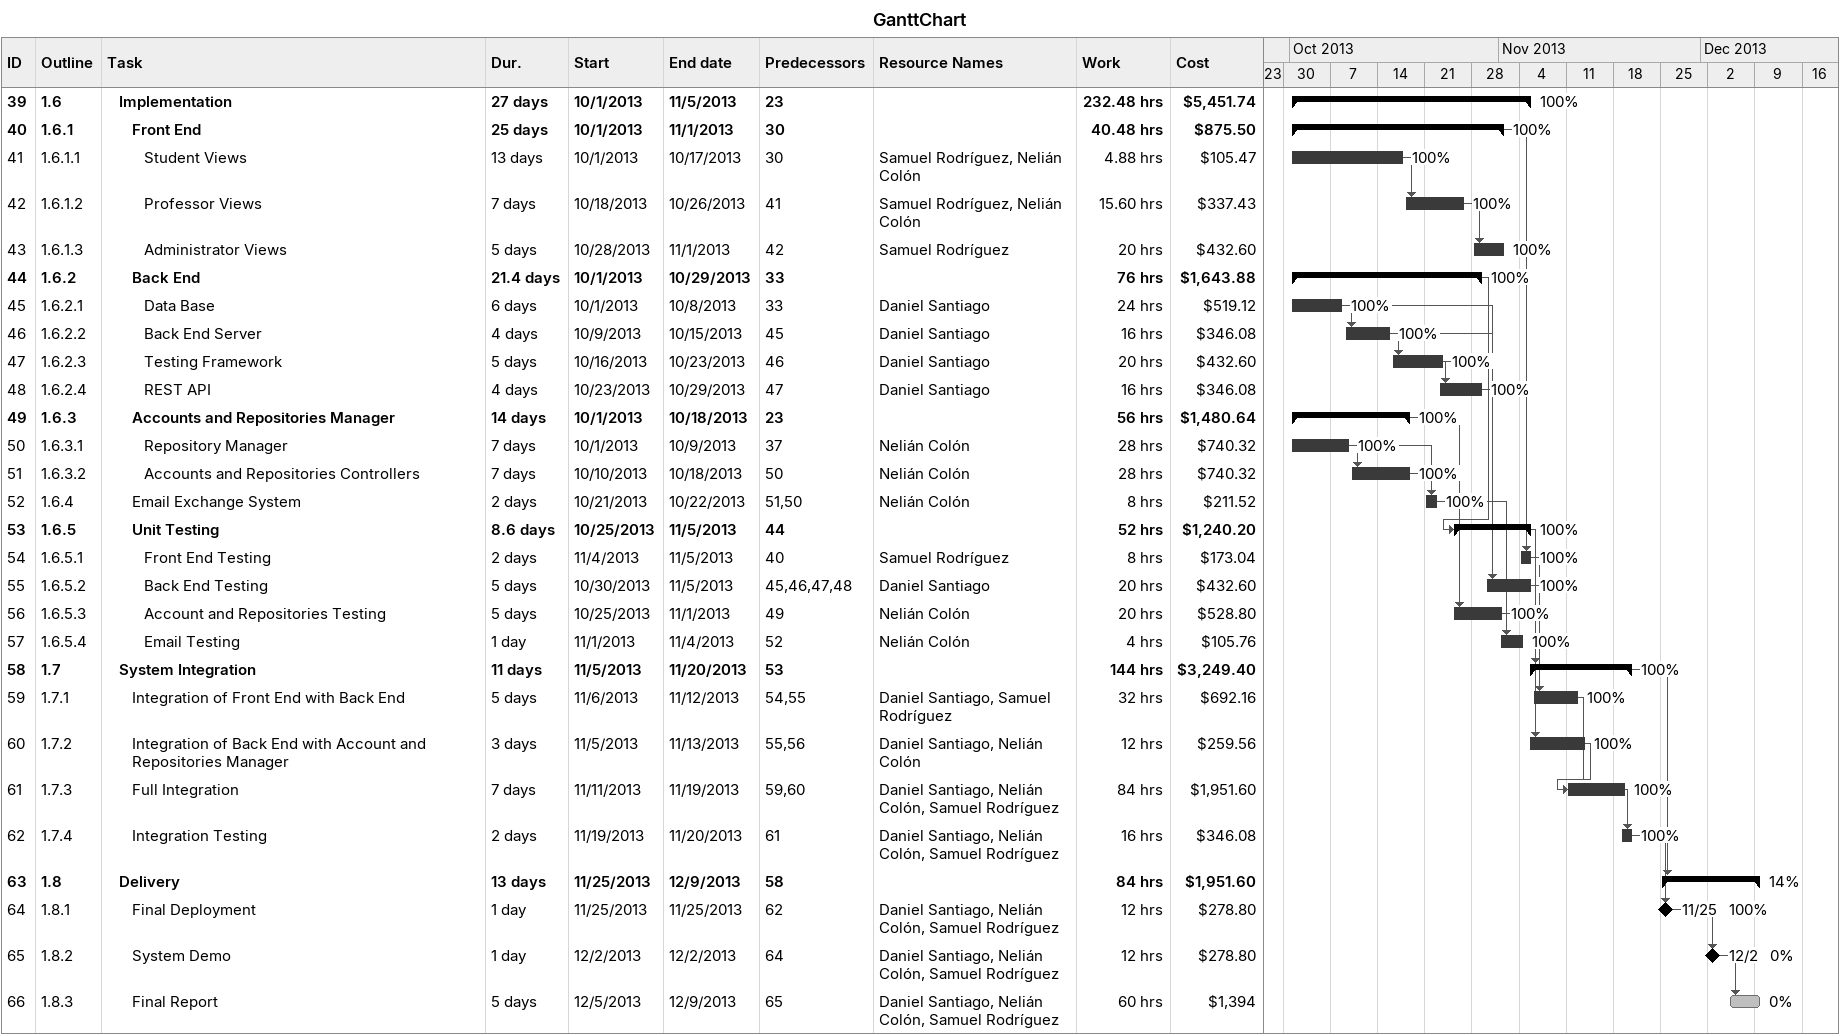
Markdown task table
GanttChart

| ID | WBS | Task | Duration | Start | Finish | Predecessors | Resources | % complete | Work (h) | Cost ($) |
|---|---|---|---|---|---|---|---|---|---|---|
| 39 | 1.6 | **Implementation** | 27d | 2013-10-01 | 2013-11-05 | 23 |  | 100 | 232.48 | 5451.74 |
| 40 | 1.6.1 | **Front End** | 25d | 2013-10-01 | 2013-11-01 | 30 |  | 100 | 40.48 | 875.50 |
| 41 | 1.6.1.1 | Student Views | 13d | 2013-10-01 | 2013-10-17 | 30 | Samuel Rodríguez, Nelián Colón | 100 | 4.88 | 105.47 |
| 42 | 1.6.1.2 | Professor Views | 7d | 2013-10-18 | 2013-10-26 | 41 | Samuel Rodríguez, Nelián Colón | 100 | 15.60 | 337.43 |
| 43 | 1.6.1.3 | Administrator Views | 5d | 2013-10-28 | 2013-11-01 | 42 | Samuel Rodríguez | 100 | 20 | 432.60 |
| 44 | 1.6.2 | **Back End** | 21.4d | 2013-10-01 | 2013-10-29 | 33 |  | 100 | 76 | 1643.88 |
| 45 | 1.6.2.1 | Data Base | 6d | 2013-10-01 | 2013-10-08 | 33 | Daniel Santiago | 100 | 24 | 519.12 |
| 46 | 1.6.2.2 | Back End Server | 4d | 2013-10-09 | 2013-10-15 | 45 | Daniel Santiago | 100 | 16 | 346.08 |
| 47 | 1.6.2.3 | Testing Framework | 5d | 2013-10-16 | 2013-10-23 | 46 | Daniel Santiago | 100 | 20 | 432.60 |
| 48 | 1.6.2.4 | REST API | 4d | 2013-10-23 | 2013-10-29 | 47 | Daniel Santiago | 100 | 16 | 346.08 |
| 49 | 1.6.3 | **Accounts and Repositories Manager** | 14d | 2013-10-01 | 2013-10-18 | 23 |  | 100 | 56 | 1480.64 |
| 50 | 1.6.3.1 | Repository Manager | 7d | 2013-10-01 | 2013-10-09 | 37 | Nelián Colón | 100 | 28 | 740.32 |
| 51 | 1.6.3.2 | Accounts and Repositories Controllers | 7d | 2013-10-10 | 2013-10-18 | 50 | Nelián Colón | 100 | 28 | 740.32 |
| 52 | 1.6.4 | Email Exchange System | 2d | 2013-10-21 | 2013-10-22 | 51, 50 | Nelián Colón | 100 | 8 | 211.52 |
| 53 | 1.6.5 | **Unit Testing** | 8.6d | 2013-10-25 | 2013-11-05 | 44 |  | 100 | 52 | 1240.20 |
| 54 | 1.6.5.1 | Front End Testing | 2d | 2013-11-04 | 2013-11-05 | 40 | Samuel Rodríguez | 100 | 8 | 173.04 |
| 55 | 1.6.5.2 | Back End Testing | 5d | 2013-10-30 | 2013-11-05 | 45, 46, 47, 48 | Daniel Santiago | 100 | 20 | 432.60 |
| 56 | 1.6.5.3 | Account and Repositories Testing | 5d | 2013-10-25 | 2013-11-01 | 49 | Nelián Colón | 100 | 20 | 528.80 |
| 57 | 1.6.5.4 | Email Testing | 1d | 2013-11-01 | 2013-11-04 | 52 | Nelián Colón | 100 | 4 | 105.76 |
| 58 | 1.7 | **System Integration** | 11d | 2013-11-05 | 2013-11-20 | 53 |  | 100 | 144 | 3249.40 |
| 59 | 1.7.1 | Integration of Front End with Back End | 5d | 2013-11-06 | 2013-11-12 | 54, 55 | Daniel Santiago, Samuel Rodríguez | 100 | 32 | 692.16 |
| 60 | 1.7.2 | Integration of Back End with Account and Repositories Manager | 3d | 2013-11-05 | 2013-11-13 | 55, 56 | Daniel Santiago, Nelián Colón | 100 | 12 | 259.56 |
| 61 | 1.7.3 | Full Integration | 7d | 2013-11-11 | 2013-11-19 | 59, 60 | Daniel Santiago, Nelián Colón, Samuel Rodríguez | 100 | 84 | 1951.60 |
| 62 | 1.7.4 | Integration Testing | 2d | 2013-11-19 | 2013-11-20 | 61 | Daniel Santiago, Nelián Colón, Samuel Rodríguez | 100 | 16 | 346.08 |
| 63 | 1.8 | **Delivery** | 13d | 2013-11-25 | 2013-12-09 | 58 |  | 14 | 84 | 1951.60 |
| 64 | 1.8.1 | Final Deployment | 1d | 2013-11-25 | 2013-11-25 | 62 | Daniel Santiago, Nelián Colón, Samuel Rodríguez | 100 | 12 | 278.80 |
| 65 | 1.8.2 | System Demo | 1d | 2013-12-02 | 2013-12-02 | 64 | Daniel Santiago, Nelián Colón, Samuel Rodríguez | 0 | 12 | 278.80 |
| 66 | 1.8.3 | Final Report | 5d | 2013-12-05 | 2013-12-09 | 65 | Daniel Santiago, Nelián Colón, Samuel Rodríguez | 0 | 60 | 1394 |
